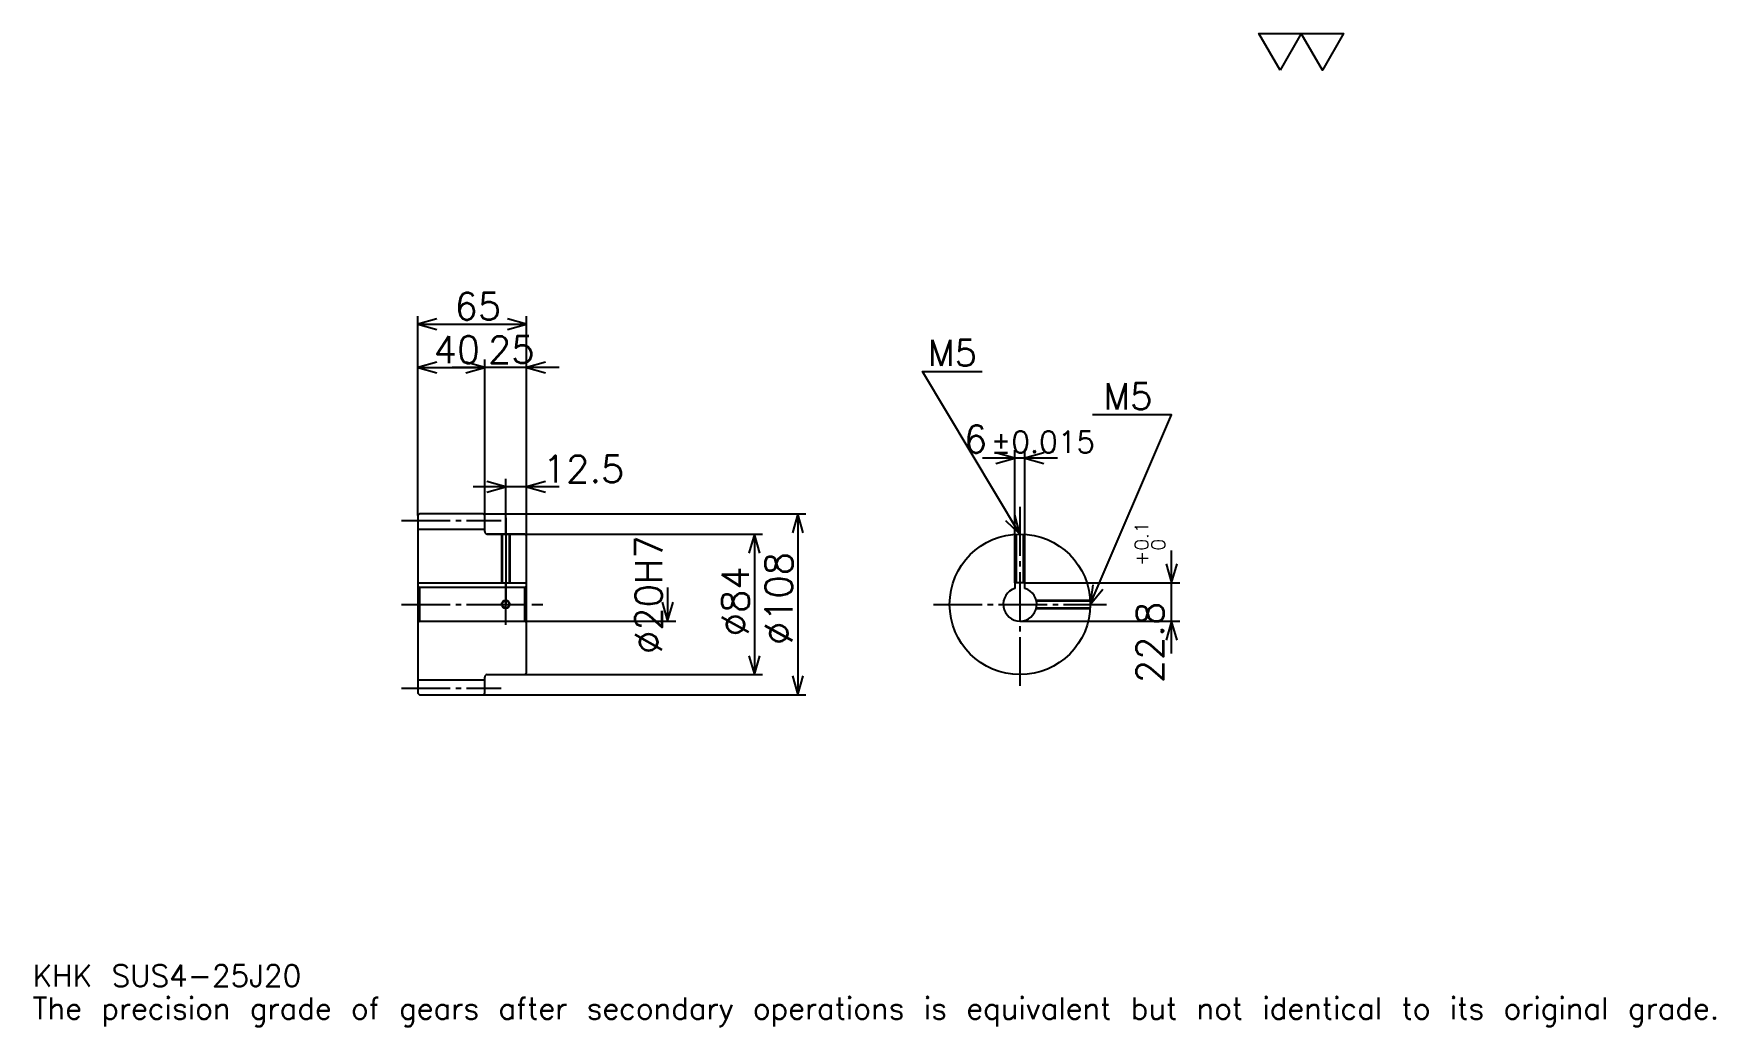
# Model space of a CAD drawing. Extents: x 33 to 1037, y 12 to 605.
import ezdxf

# ---------------------------------------------------------------- set-up
doc = ezdxf.new("R2010")
doc.units = 0
doc.linetypes.add('DASHDOT', pattern=[38.869564, 29.152174, -3.23913, 3.23913, -3.23913])
doc.layers.get('0').update_dxf_attribs({"linetype": 'CONTINUOUS'})
doc.layers.add('DASHDOT', color=6, linetype='DASHDOT')
doc.styles.add('KANJI', font='TXT', dxfattribs={"bigfont": 'BIGFONT'})

msp = doc.modelspace()

# ---------------------------------------------------------------- linework, layer by layer
at = {"color": 5}
for p, q in [((262.369568, 317.989136), (262.369568, 436.217407)), ((327.369568, 317.989136), (327.369568, 436.217407)), ((262.369568, 431.358704), (327.369568, 431.358704)), ((262.369568, 405.445648), (302.369568, 405.445648)), ((346.804352, 405.445648), (282.934784, 405.445648)), ((302.369568, 317.989136), (302.369568, 410.304321)), ((619.021729, 276.789124), (619.021729, 356.195679)), ((625.021729, 276.789124), (625.021729, 356.195679)), ((644.456543, 351.336975), (599.586914, 351.336975)), ((346.804352, 334.184784), (295.434784, 334.184784)), ((314.869568, 317.989136), (314.869568, 339.043488)), ((262.369568, 316.989136), (262.369568, 317.989136)), ((301.369568, 317.989136), (327.369568, 317.989136)), ((302.369568, 316.989136), (302.369568, 317.989136)), ((314.869568, 305.989136), (314.869568, 317.989136)), ((314.869568, 305.989136), (314.869568, 317.989136)), ((327.369568, 317.989136), (494.184784, 317.989136)), ((327.369568, 304.989136), (327.369568, 317.989136)), ((489.326111, 317.989136), (489.326111, 209.989136)), ((303.869568, 305.989136), (327.369568, 305.989136)), ((327.369568, 305.989136), (468.271729, 305.989136)), ((463.413025, 305.989136), (463.413025, 221.989136)), ((712.608643, 234.554352), (712.608643, 296.223907)), ((411.586975, 273.989136), (411.586975, 253.989136)), ((625.021729, 276.789124), (717.467407, 276.789124)), ((327.369568, 253.989136), (416.445648, 253.989136)), ((622.021729, 253.989136), (717.467407, 253.989136)), ((303.869568, 221.989136), (327.369568, 221.989136)), ((327.369568, 221.989136), (468.271729, 221.989136)), ((301.369568, 209.989136), (327.369568, 209.989136)), ((327.369568, 209.989136), (494.184784, 209.989136))]:
    msp.add_line(p, q, dxfattribs=at)
at = {"color": 4}
for p, q in [((262.369568, 308.989136), (302.369568, 308.989136)), ((262.369568, 276.789124), (327.369568, 276.789124)), ((263.369568, 273.989136), (263.369568, 253.989136)), ((326.369568, 273.989136), (327.369568, 274.989136)), ((326.369568, 253.989136), (327.369568, 252.989136)), ((262.369568, 218.989136), (302.369568, 218.989136))]:
    msp.add_line(p, q, dxfattribs=at)
at = {"color": 7}
msp.add_lwpolyline([(777.391296, 583.043457), (764.758667, 604.940002), (815.289124, 604.940002), (802.656494, 583.043457), (790.023926, 604.940002), (777.391296, 583.043457)], dxfattribs=at)
at = {"color": 5}
for points in [[(273.706512, 434.597839), (262.369568, 431.358704), (273.706512, 428.119568)], [(316.032623, 428.119568), (327.369568, 431.358704), (316.032623, 434.597839)], [(273.706512, 408.684784), (262.369568, 405.445648), (273.706512, 402.206512)], [(291.032623, 402.206512), (302.369568, 405.445648), (291.032623, 408.684784)], [(291.032623, 402.206512), (302.369568, 405.445648), (291.032623, 408.684784)], [(338.706543, 408.684784), (327.369568, 405.445648), (338.706543, 402.206512)], [(622.021729, 305.989136), (563.717407, 403.163055), (599.347839, 403.163055)], [(664.021729, 263.989136), (712.608704, 377.25), (665.317383, 377.25)], [(607.684814, 348.097839), (619.021729, 351.336975), (607.684814, 354.576111)], [(636.358643, 354.576111), (625.021729, 351.336975), (636.358643, 348.097839)], [(303.532623, 330.945648), (314.869568, 334.184784), (303.532623, 337.42392)], [(338.706543, 337.42392), (327.369568, 334.184784), (338.706543, 330.945648)], [(492.565247, 306.652191), (489.326111, 317.989136), (486.086975, 306.652191)], [(613.411377, 314.043976), (622.021729, 305.989136), (618.966431, 317.377014)], [(466.652161, 294.652191), (463.413025, 305.989136), (460.173889, 294.652191)], [(709.369507, 288.126099), (712.608643, 276.789124), (715.847778, 288.126099)], [(665.514404, 275.684875), (664.021729, 263.989136), (671.468018, 273.13089)], [(408.347839, 265.32608), (411.586975, 253.989136), (414.826111, 265.32608)], [(715.847778, 242.652176), (712.608643, 253.989136), (709.369507, 242.652176)], [(460.173889, 233.326096), (463.413025, 221.989136), (466.652161, 233.326096)], [(486.086975, 221.326096), (489.326111, 209.989136), (492.565247, 221.326096)]]:
    msp.add_lwpolyline(points, dxfattribs=at)
at = {"color": 4}
for points in [[(302.369568, 307.489136), (302.369568, 316.989136), (301.369568, 317.989136), (263.369568, 317.989136), (262.369568, 316.989136), (262.369568, 252.989136)], [(303.869568, 221.989136), (326.369568, 221.989136), (327.369568, 222.989136), (327.369568, 304.989136), (326.369568, 305.989136), (303.869568, 305.989136)], [(312.369568, 305.989136), (312.369568, 276.789124)], [(312.804565, 305.989136), (312.804565, 276.789124)], [(316.93457, 305.989136), (316.93457, 276.789124)], [(317.369568, 305.989136), (317.369568, 276.789124)], [(619.521729, 276.789124), (619.521729, 305.914673)], [(619.956726, 276.789124), (619.956726, 305.938354)], [(624.086731, 276.789124), (624.086731, 305.938354)], [(624.521729, 276.789124), (624.521729, 305.914673)], [(262.369568, 252.989136), (263.369568, 253.989136), (326.369568, 253.989136), (326.369568, 273.989136), (263.369568, 273.989136), (262.369568, 274.989136)], [(625.021729, 273.528534), (625.021729, 276.789124), (619.021729, 276.789124), (619.021729, 273.528534)], [(631.704224, 266.489136), (663.947266, 266.489136)], [(631.704224, 261.489136), (663.947266, 261.489136)], [(631.806152, 266.054138), (663.970947, 266.054138)], [(631.806152, 261.924133), (663.970947, 261.924133)], [(262.369568, 252.989136), (262.369568, 210.989136), (263.369568, 209.989136), (301.369568, 209.989136), (302.369568, 210.989136), (302.369568, 220.489136)]]:
    msp.add_lwpolyline(points, dxfattribs=at)
for centre, radius in [((622.021729, 263.989136), 42), ((314.869568, 263.989136), 2.065)]:
    msp.add_circle(centre, radius, dxfattribs=at)
at = {"color": 7}
msp.add_circle((314.869568, 263.989136), 2.5, dxfattribs=at)
at = {"color": 4}
for centre, radius, start, end in [((303.869568, 307.489136), 1.5, 180, 270), ((622.021729, 263.989136), 10, 107.457602748, 72.542397252), ((303.869568, 220.489136), 1.5, 90, 180)]:
    msp.add_arc(centre, radius, start, end, dxfattribs=at)
at = {"layer": 'DASHDOT', "color": 7}
for p, q in [((622.021729, 322.184784), (622.021729, 212.271744)), ((252.652176, 313.989136), (312.086975, 313.989136)), ((314.869568, 305.989136), (314.869568, 263.989136)), ((252.652176, 263.989136), (337.086975, 263.989136)), ((570.304321, 263.989136), (673.739136, 263.989136)), ((252.652176, 213.989136), (312.086975, 213.989136))]:
    msp.add_line(p, q, dxfattribs=at)
for points in [[(314.869568, 315.706543), (314.869568, 267.071747)], [(314.869568, 251.771744), (314.869568, 276.206512)], [(302.652161, 263.989136), (327.086975, 263.989136)]]:
    msp.add_lwpolyline(points, dxfattribs=at)

# ---------------------------------------------------------------- texts
at = {"color": 7, "style": 'KANJI'}
for s, height, p in [('65', 16.195652, (284.342407, 433.950012)), ('40', 16.195652, (271.842407, 408.036957)), ('25', 16.195652, (304.342407, 408.036957)), ('M5', 15.547827, (566.956543, 406.402161)), ('M5', 15.547827, (671.795654, 380.489136)), ('6', 16.195652, (588.590698, 354.576111)), ('%%p0.015', 12.956522, (604.622437, 354.576111)), ('12.5', 16.195652, (337.086975, 336.776093)), ('KHK SUS4-25J20', 12.956522, (32.391304, 35.630436)), ('The precision grade of gears after secondary operations is equivalent but not identical to its original grade.', 12.956522, (32.391304, 16.195652))]:
    msp.add_text(s, height=height, dxfattribs=at).set_placement(p)
for s, height, p in [('%%c20H7', 16.195652, (408.347839, 234.432068)), ('0.1', 8.097826, (698.68042, 296.100281)), ('0', 8.097826, (708.72168, 296.100281)), ('%%c108', 16.195652, (486.086975, 239.695648)), ('+', 8.097826, (698.68042, 287.030731)), ('%%c84', 16.195652, (460.173889, 244.959244)), ('22.8', 16.195652, (707.75, 216.929535))]:
    msp.add_text(s, height=height, rotation=90, dxfattribs=at).set_placement(p)

doc.saveas('drawing.dxf')
